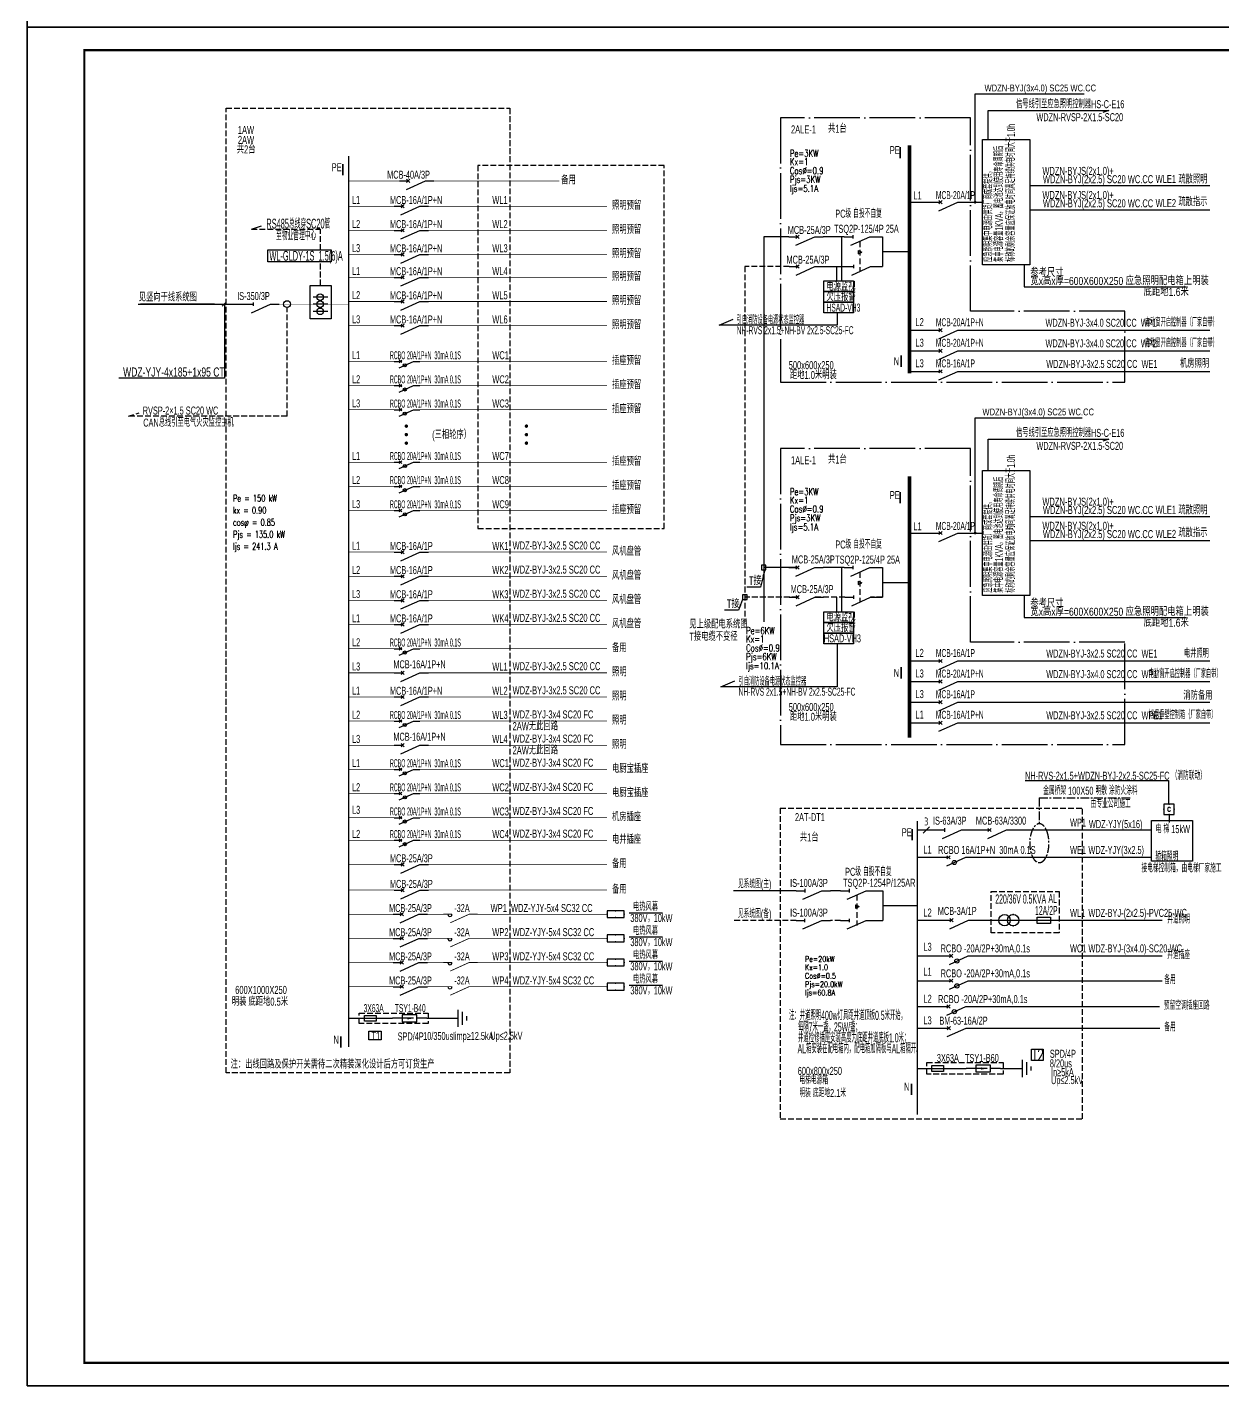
# Model space of a CAD drawing. Extents: x -179932 to 111184, y 127561 to 305761.
# Drawn here: x 27084 to 79373, y 127561 to 186961 of the extents above; entities that cross this region are included whole.
import ezdxf
from ezdxf.enums import TextEntityAlignment as Align

# ---------------------------------------------------------------- set-up
doc = ezdxf.new("R2010")
doc.units = 0
doc.header["$LTSCALE"] = 1000
for name, pattern in [('CENTER', [0.6, 0.375, -0.075, 0.075, -0.075]), ('CONTINOUS', [0]), ('DASH', [0.35, 0.25, -0.1]), ('DOTE', [2.42, 2, -0.2, 0.02, -0.2]), ('HIDDEN', [0.375, 0.25, -0.125])]:
    doc.linetypes.add(name, pattern=pattern)
doc.layers.get('0').update_dxf_attribs({"linetype": 'CONTINUOUS'})
for name, color, linetype in [('ACS_SFG_FM', 3, 'CONTINUOUS'), ('D-TEXT', 7, 'CONTINUOUS'), ('DIM-动力', 3, 'CONTINUOUS'), ('DIM-箱柜', 3, 'CONTINUOUS'), ('DOTLN', 2, 'DASH'), ('DQ', 7, 'CONTINOUS'), ('EL-1', 4, 'DASH'), ('ELEMENT', 3, 'CONTINUOUS'), ('EQUIP', 3, 'CONTINUOUS'), ('EQUIP-动力', 3, 'CONTINUOUS'), ('EQUIP-消防', 3, 'CONTINUOUS'), ('EQUIP-照明', 3, 'CONTINUOUS'), ('EQUIP-箱柜', 3, 'CONTINUOUS'), ('PUB_TEXT', 7, 'CONTINUOUS'), ('SIG_TEXT', 7, 'CONTINUOUS'), ('TEL_LEAD', 3, 'CONTINUOUS'), ('TEL_SYMB', 3, 'CONTINUOUS'), ('TEL_TEXT', 3, 'CONTINUOUS'), ('TEL_TITLE', 7, 'CONTINUOUS'), ('WIRE', 4, 'CONTINUOUS'), ('WIRE-照明', 1, 'CONTINUOUS'), ('XT', 6, 'CONTINUOUS'), ('内审意见修改', 2, 'CONTINUOUS')]:
    doc.layers.add(name, color=color, linetype=linetype)
doc.layers.add('内审要求修改2.10', color=6, linetype='CONTINUOUS', plot=False)
doc.layers.get('内审要求修改2.10').off()
doc.styles.add('_COMPLEX', font='ros.shx', dxfattribs={"width": 0.6, "bigfont": 'jd.shx'})
doc.styles.add('_HZTXT', font='ROS', dxfattribs={"width": 0.8, "bigfont": 'JD'})
doc.styles.add('_JD', font='ros.shx', dxfattribs={"width": 0.65, "bigfont": 'jd.shx'})
doc.styles.add('_TCH_LABEL', font='COMPLEX', dxfattribs={"bigfont": 'GBCBIG'})
doc.styles.add('_TEL_DIM', font='ROMANS2', dxfattribs={"width": 0.8, "height": 3.5, "bigfont": 'HZDF2'})
doc.styles.add('B', font='ros.shx', dxfattribs={"width": 0.8, "bigfont": 'jd.shx'})
doc.styles.add('DIM_FONT', font='ROMANS', dxfattribs={"bigfont": 'HZTXT'})
doc.styles.add('JD', font='ros.shx', dxfattribs={"width": 0.8, "height": 600, "bigfont": 'hztxt.shx'})
doc.styles.get("Standard").update_dxf_attribs({"font": 'GBENOR', "bigfont": 'GBCBIG'})

# ---------------------------------------------------------------- blocks, each defined once
blk = doc.blocks.new('SADF AGF AERG AER GER')
at = {"layer": 'DIM-箱柜'}
blk.add_lwpolyline([(-462150, -1228514), (-378050, -1228514), (-378050, -1287914), (-462150, -1287914)], close=True, dxfattribs=at)
blk = doc.blocks.new('M_M7')
for p, q in [((-0.25, -0.2), (0, -0.75)), ((-0.047, -0.297), (0.047, -0.203)), ((-0.047, -0.203), (0.047, -0.297))]:
    blk.add_line(p, q)
for points in [[(0, 0), (0, -0.25)], [(0, -0.75), (0, -1)]]:
    blk.add_lwpolyline(points)
at = {"width": 0.8, "flags": 9}
blk.add_attdef('S', (0.25, -0.5), '', height=0.2, dxfattribs=at)
blk = doc.blocks.new('M_M8')
for p, q in [((-0.25, -0.2), (0, -0.75)), ((0.05, -0.25), (-0.05, -0.25))]:
    blk.add_line(p, q)
for points in [[(0, 0), (0, -0.25)], [(0, -0.75), (0, -1)]]:
    blk.add_lwpolyline(points)
at = {"style": 'DIM_FONT', "width": 0.8, "flags": 9}
blk.add_attdef('S', (0.25, -0.5), '', height=0.2, dxfattribs=at)
blk = doc.blocks.new('A$C6873132B')
at = {"layer": 'DIM-箱柜'}
blk.add_blockref('SADF AGF AERG AER GER', (378050, 1287914), dxfattribs=at)
blk = doc.blocks.new('M_M19DXM')
for p, q in [((-0.25, -0.2), (0, -0.75)), ((-0.047, -0.203), (0.047, -0.297)), ((-0.047, -0.297), (0.047, -0.203))]:
    blk.add_line(p, q)
for points in [[(0, 0), (0, -0.25)], [(0, -0.75), (0, -1)]]:
    blk.add_lwpolyline(points)
blk.add_circle((-0.151, -0.417), 0.0615)
at = {"style": 'DIM_FONT', "width": 0.8, "flags": 9}
blk.add_attdef('S', (0.25, -0.5), '', height=0.2, dxfattribs=at)
blk = doc.blocks.new('$equip$00001413')
for p, q in [((0.75, 0.6), (-0.75, 0.6)), ((-0.75, 0.6), (-0.75, 0)), ((-0.75, 0), (0.75, 0)), ((0.75, 0), (0.75, 0.6))]:
    blk.add_line(p, q)
for p in [(-0.75, 0.3), (0, 0.6), (0, 0), (0.75, 0.3)]:
    blk.add_point(p)
at = {"style": '_TCH_LABEL', "flags": 9}
blk.add_attdef('A', (0, 0), '', height=0.00002, dxfattribs=at)
blk = doc.blocks.new('$equip$00001781')
blk.add_circle((0, 0), 0.5)
at = {"flags": 9}
blk.add_attdef('A', (0, 0), '', height=0.00002, dxfattribs=at)
blk = doc.blocks.new('$equip$00002046')
for p, q in [((0.5, 0), (-0.5, 0)), ((-0.5, 0), (-0.5, -1)), ((0.5, -1), (0.5, 0)), ((-0.5, -1), (0.5, -1))]:
    blk.add_line(p, q)
for p in [(0, 0), (-0.5, -0.5), (0, -1), (0.5, -0.5)]:
    blk.add_point(p)
at = {"layer": 'TEL_TEXT', "style": '_TEL_DIM', "flags": 1}
blk.add_attdef('A', text='', height=0.00002, dxfattribs=at).set_placement((0, 0), align=Align.MIDDLE_CENTER)
at = {"layer": 'TEL_TEXT', "style": '_TEL_DIM'}
blk.add_attdef('$TEXT$', text='', height=0.4, dxfattribs=at).set_placement((0, -0.5), align=Align.MIDDLE_CENTER)
blk = doc.blocks.new('$TelecSys$00000014')
blk.add_line((0.4, 0.4), (-0.4, -0.4))
at = {"width": 0.8}
blk.add_attdef('N', text='', height=1, dxfattribs=at).set_placement((-0.02, 1.06), align=Align.MIDDLE)
blk = doc.blocks.new('$equip$00001977')
for centre in [(0, -0.5), (0, -1.25)]:
    blk.add_circle(centre, 0.5)
for p in [(0, 0), (-0.5, -1.25), (0, -1.75), (0.5, -1.25)]:
    blk.add_point(p)
at = {"flags": 9}
blk.add_attdef('A', (0, 0), '', height=0.00002, dxfattribs=at)
blk = doc.blocks.new('M_M24')
for p, q in [((-0.25, -0.375), (0.25, -0.375)), ((-0.1875, -0.5), (0.1875, -0.5)), ((-0.0625, -0.625), (0.0625, -0.625))]:
    blk.add_line(p, q)
blk.add_lwpolyline([(0, 0), (0, -0.375)])
at = {"width": 0.8, "flags": 9}
blk.add_attdef('S', (0.25, -0.5), '', height=0.2, dxfattribs=at)
blk = doc.blocks.new('M_M17')
for p, q in [((-0.1, -0.717), (-0.1, -0.283)), ((-0.1, -0.283), (0.1, -0.283)), ((0, -0.383), (0, -0.717)), ((0.1, -0.283), (0.1, -0.717)), ((0.1, -0.717), (-0.1, -0.717))]:
    blk.add_line(p, q)
for points in [[(0, 0), (0, -0.283)], [(0, -0.717), (0, -1)]]:
    blk.add_lwpolyline(points)
for points in [[(-0.033, -0.567), (0.033, -0.567), (0, -0.367), (0.033, -0.567)], [(0.033, -0.567), (0, -0.367), (-0.033, -0.567), (0.033, -0.567)], [(0, -0.367), (-0.033, -0.567), (0.033, -0.567), (0, -0.367)]]:
    blk.add_solid(points)
at = {"width": 0.8, "flags": 9}
blk.add_attdef('S', (0.25, -0.5), '', height=0.2, dxfattribs=at)
blk = doc.blocks.new('T2')
at = {"layer": 'DOTLN', "linetype": 'DASH'}
blk.add_lwpolyline([(90187, 212212), (93515, 212212), (93515, 211702), (90187, 211702)], close=True, dxfattribs=at)
at = {"layer": 'ELEMENT'}
blk.add_lwpolyline([(90398, 211827), (90398, 212087), (90908, 212087), (90908, 211827)], close=True, dxfattribs=at)
at = {"layer": 'TEL_TEXT', "ltscale": 2}
blk.add_lwpolyline([(94753, 212803), (95266, 212803), (95266, 212299), (94753, 212299)], close=True, dxfattribs=at)
at = {"layer": 'WIRE-照明'}
for p, q in [((89771, 211957), (91898, 211957)), ((93398, 211957), (94211, 211957))]:
    blk.add_line(p, q, dxfattribs=at)
at = {"layer": 'ELEMENT', "yscale": 1500, "zscale": 1500}
for name, p, xscale, rotation in [('M_M17', (93398, 211957), -1500, 270), ('M_M24', (93805, 211957), 1500, 90)]:
    blk.add_blockref(name, p, dxfattribs=dict(at, xscale=xscale, rotation=rotation))
at = {"layer": 'TEL_TEXT', "style": '_TEL_DIM', "width": 0.64}
blk.add_text('T2', height=500, dxfattribs=at).set_placement((94798, 212299))
at = {"layer": 'TEL_TEXT', "ltscale": 2, "style": '_COMPLEX', "width": 0.6}
for s, p in [('SPD/4P', (95563, 212426)), ('3X63A   TSY1-B60', (90622, 212242)), ('8/20us', (95563, 212005)), ('Up≤2.5kV', (95615, 211275)), ('In≥5kA', (95615, 211621))]:
    blk.add_text(s, height=350, dxfattribs=at).set_placement(p)
blk = doc.blocks.new('T1')
at = {"layer": 'DOTLN', "linetype": 'DASH', "elevation": -4260}
blk.add_lwpolyline([(42028, 231032), (45043, 231032), (45043, 230576), (42028, 230576)], close=True, dxfattribs=at)
at = {"layer": 'ELEMENT', "elevation": -4260}
blk.add_lwpolyline([(42254, 230674), (42254, 230934), (42764, 230934), (42764, 230674)], close=True, dxfattribs=at)
at = {"layer": 'TEL_TEXT', "ltscale": 2}
blk.add_lwpolyline([(42449, 230241), (42983, 230241), (42983, 229865), (42449, 229865)], close=True, dxfattribs=at)
at = {"layer": 'WIRE-照明'}
for p, q in [((41567, 230804), (42330, 230804)), ((42330, 230804), (43480, 230804)), ((44980, 230804), (45793, 230804))]:
    blk.add_line(p, q, dxfattribs=at)
at = {"layer": 'ELEMENT', "yscale": 1500, "zscale": 1500}
for name, p, xscale, rotation in [('M_M24', (45793, 230804), 1500, 90), ('M_M17', (44980, 230804), -1500, 270)]:
    blk.add_blockref(name, p, dxfattribs=dict(at, xscale=xscale, rotation=rotation))
at = {"layer": 'TEL_TEXT', "ltscale": 2, "style": '_COMPLEX'}
for s, width, p in [('3X63A      TSY1-B40', 0.5, (42222, 231075)), ('T1', 0.6, (42570, 229861)), ('SPD/4P', 0.6, (43710, 229838)), ('10/350us', 0.6, (44826, 229857)), ('Iimp≥12.5kA', 0.6, (46125, 229858)), ('Up≤2.5kV', 0.6, (47764, 229868))]:
    blk.add_text(s, height=350, dxfattribs=dict(at, width=width)).set_placement(p)
blk = doc.blocks.new('$element$00000577')
at = {"const_width": 0.0233}
for points in [[(0, 0), (0, -0.25)], [(-0.25, -0.2), (0, -0.75), (0, -1)]]:
    blk.add_lwpolyline(points, dxfattribs=at)
blk.add_arc((-0.008, -0.192), 0.0589, 81.8699, 278.1301)
at = {"flags": 9}
blk.add_attdef('S', (0, 0), '', height=0.00000667, dxfattribs=at)

msp = doc.modelspace()

# ---------------------------------------------------------------- linework, layer by layer
at = {"color": 0, "linetype": 'DOTE'}
for p, q in [((68342, 183004), (60028, 183004)), ((60028, 183004), (60028, 171444)), ((68342, 174542), (68342, 183004)), ((75092, 174542), (68342, 174542)), ((75092, 171444), (75092, 174542)), ((60028, 171444), (75092, 171444)), ((68342, 168542), (60028, 168542)), ((60028, 168542), (60028, 155601)), ((68342, 160079), (68342, 168542)), ((75092, 160079), (68342, 160079)), ((75092, 155601), (75092, 160079)), ((60028, 155601), (75092, 155601))]:
    msp.add_line(p, q, dxfattribs=at)
at = {"color": 0}
msp.add_line((36895, 178124), (37336, 178275), dxfattribs=at)
at = {"linetype": 'DASH'}
for p, q in [((36896, 178124, 0), (39919, 178124, 0)), ((39919, 177224, 0), (39919, 178124, 0)), ((39919, 175672), (39919, 176705, 0)), ((60011, 152823), (60011, 139234)), ((60011, 152823), (73232, 152823)), ((73232, 139234), (73232, 152823)), ((60011, 139234), (73232, 139234))]:
    msp.add_line(p, q, dxfattribs=at)
msp.add_line((35615, 174758, 0), (35777, 174920, 0))
at = {"color": 3, "linetype": 'DASH'}
for p, q in [((38449, 169947, 0), (38449, 174701)), ((31511, 169947, 0), (31987, 170098, 0)), ((38449, 169947, 0), (31511, 169947, 0))]:
    msp.add_line(p, q, dxfattribs=at)
at = {"linetype": 'DASH'}
msp.add_lwpolyline([(48191, 141239), (35790, 141239), (35790, 183414), (48191, 183414)], close=True, dxfattribs=at)
at = {"color": 1, "linetype": 'Continuous', "const_width": 72.9}
for points in [[(65269, 181724), (65269, 181227)], [(65305, 172612), (65305, 172102)], [(65269, 166644), (65269, 166147)], [(65305, 158984), (65305, 158474)]]:
    msp.add_lwpolyline(points, dxfattribs=at)
at = {"linetype": 'Continuous', "const_width": 72.9}
for points in [[(40885, 180979), (40885, 180482)], [(65790, 151904), (65790, 151407)], [(40805, 142838), (40805, 142341)], [(65765, 140776), (65765, 140279)]]:
    msp.add_lwpolyline(points, dxfattribs=at)
at = {"color": 2, "elevation": 0}
msp.add_lwpolyline([(37615, 177224), (40372, 177224), (40372, 176705), (37615, 176705)], close=True, dxfattribs=at)
at = {"color": 2}
for centre in [(39897, 175159), (39897, 174847), (39897, 174537)]:
    msp.add_circle(centre, 143, dxfattribs=at)
at = {"layer": 'ACS_SFG_FM'}
msp.add_line((71039, 147916), (72053, 147916), dxfattribs=at)
msp.add_lwpolyline([(71254, 148053), (71839, 148053), (71839, 147779), (71254, 147779)], close=True, dxfattribs=at)
at = {"layer": 'DIM-动力', "linetype": 'DASH'}
for p, q in [((69239, 149166, 0), (72218, 149166, 0)), ((69239, 147366, 0), (69239, 149166, 0)), ((72218, 149166, 0), (72218, 147366, 0)), ((72218, 147366, 0), (69239, 147366, 0))]:
    msp.add_line(p, q, dxfattribs=at)
at = {"layer": 'DIM-箱柜', "const_width": 75}
for points in [[(43628, 169518, 1), (43703, 169518, 1)], [(48881, 169518, 1), (48956, 169518, 1)], [(43628, 169146, 1), (43703, 169146, 1)], [(43628, 168774, 1), (43703, 168774, 1)], [(48881, 169146, 1), (48956, 169146, 1)], [(48881, 168774, 1), (48956, 168774, 1)]]:
    msp.add_lwpolyline(points, format="xyb", close=True, dxfattribs=at)
at = {"layer": 'DOTLN', "linetype": 'DASH'}
msp.add_lwpolyline([(46792, 165047), (54943, 165047), (54943, 180919), (46792, 180919)], close=True, dxfattribs=at)
at = {"layer": 'EL-1'}
for p, q in [((60407, 176500), (58474, 176500)), ((58474, 176500), (58474, 160951)), ((60782, 162038), (58474, 162038)), ((62843, 162038), (61532, 162038)), ((64484, 162038), (63968, 162038))]:
    msp.add_line(p, q, dxfattribs=at)
at = {"layer": 'ELEMENT'}
msp.add_lwpolyline([(39466, 175672), (40372, 175672), (40372, 174213), (39466, 174213)], close=True, dxfattribs=at)
at = {"layer": 'EQUIP'}
for points in [[(59193, 163237), (59393, 163237), (59393, 163437), (59193, 163437)], [(58374, 161938), (58574, 161938), (58574, 162138), (58374, 162138)]]:
    msp.add_lwpolyline(points, close=True, dxfattribs=at)
at = {"layer": 'PUB_TEXT'}
for p, q in [((70683, 176569), (70683, 175615)), ((70683, 175615), (77786, 175615)), ((70683, 162107), (70683, 161152)), ((70683, 161152), (77786, 161152))]:
    msp.add_line(p, q, dxfattribs=at)
for points in [[(70683, 176569), (70683, 175615)], [(70683, 162107), (70683, 161152)]]:
    msp.add_lwpolyline(points, dxfattribs=at)
at = {"layer": 'SIG_TEXT'}
for p, q in [((53418, 148243, 0), (54864, 148243, 0)), ((53418, 147187, 0), (54864, 147187, 0)), ((53418, 146132, 0), (54864, 146132, 0)), ((53418, 145076, 0), (54864, 145076, 0))]:
    msp.add_line(p, q, dxfattribs=at)
at = {"layer": 'TEL_LEAD'}
for p, q in [((68541, 179307), (68541, 184049)), ((68541, 184049), (73310, 184049)), ((68541, 164845), (68541, 169886)), ((68541, 169886), (73218, 169886)), ((59339, 163237), (59159, 162483)), ((59339, 163237), (59159, 162483)), ((59339, 163237), (59159, 162483)), ((59159, 162483), (58551, 162483)), ((58374, 161938), (58194, 161470)), ((58374, 161938), (58194, 161470)), ((58374, 161938), (58194, 161470)), ((58194, 161470), (57586, 161470))]:
    msp.add_line(p, q, dxfattribs=at)
at = {"layer": 'TEL_LEAD', "const_width": 60}
for points in [[(68541, 179277, 1), (68541, 179337, 1)], [(68541, 164815, 1), (68541, 164875, 1)]]:
    msp.add_lwpolyline(points, format="xyb", close=True, dxfattribs=at)
at = {"layer": 'TEL_LEAD'}
for points in [[(59339, 163237, 0, 80, 0), (59269, 162945, 0, 0, 0)], [(59339, 163237, 0, 80, 0), (59269, 162945, 0, 0, 0)], [(59339, 163237, 0, 80, 0), (59269, 162945, 0, 0, 0)], [(58374, 161938, 0, 80, 0), (58266, 161658, 0, 0, 0)], [(58374, 161938, 0, 80, 0), (58266, 161658, 0, 0, 0)], [(58374, 161938, 0, 80, 0), (58266, 161658, 0, 0, 0)]]:
    msp.add_lwpolyline(points, format="xyseb", dxfattribs=at)
at = {"layer": 'TEL_SYMB'}
for points in [[(70932, 182045), (70932, 176569), (68866, 176569), (68866, 182045)], [(70932, 167583), (70932, 162107), (68866, 162107), (68866, 167583)]]:
    msp.add_lwpolyline(points, close=True, dxfattribs=at)
at = {"layer": 'TEL_TEXT', "color": 0, "ltscale": 2}
for p, q in [((35707, 174851), (35707, 171616)), ((35707, 171616), (31090, 171616))]:
    msp.add_line(p, q, dxfattribs=at)
at = {"layer": 'TEL_TEXT', "color": 3, "linetype": 'CENTER'}
for q in [(75326, 153263), (71347, 152132)]:
    msp.add_line((71347, 153263), q, dxfattribs=at)
at = {"layer": 'TEL_TEXT', "color": 3, "linetype": 'CENTER', "extrusion": (0, 0, -1)}
msp.add_ellipse((71349, 151284), major_axis=(0, -848), ratio=0.497812, dxfattribs=at)
at = {"layer": 'TEL_TITLE'}
for points in [[(27084, 186961), (111184, 186961), (111184, 246361), (27084, 246361)], [(27084, 127561), (111184, 127561), (111184, 186961), (27084, 186961)]]:
    msp.add_lwpolyline(points, close=True, dxfattribs=at)
at = {"layer": 'TEL_TITLE', "const_width": 100}
msp.add_lwpolyline([(29584, 128561), (110184, 128561), (110184, 185961), (29584, 185961)], close=True, dxfattribs=at)
at = {"layer": 'WIRE', "color": 4}
for p, q in [((40232, 175159), (39589, 175159)), ((40232, 174847), (39589, 174847)), ((40232, 174537), (39589, 174537))]:
    msp.add_line(p, q, dxfattribs=at)
at = {"layer": 'WIRE', "color": 6}
for p, q in [((57340, 173929), (57955, 174196)), ((62512, 173929), (57340, 173929)), ((57421, 158123), (58036, 158390)), ((62512, 158123), (57421, 158123))]:
    msp.add_line(p, q, dxfattribs=at)
at = {"layer": 'WIRE-照明'}
for p, q in [((74382, 183314), (74127, 183228)), ((70932, 180034), (78802, 180034)), ((65671, 179307), (66653, 179307)), ((67828, 179307), (68866, 179307)), ((70932, 178980), (78802, 178980)), ((64123, 177799), (64484, 177799)), ((64484, 177799), (64484, 176500)), ((63431, 177203), (63431, 177056)), ((63431, 177203), (63591, 177129)), ((63431, 177056), (63591, 177129)), ((64484, 177150), (65671, 177150)), ((64120, 176500), (64484, 176500)), ((31932, 174851), (35707, 174851)), ((65671, 173713), (66653, 173713)), ((67828, 173713), (78802, 173713)), ((65671, 172813), (66653, 172813)), ((67828, 172813), (78802, 172813)), ((65671, 171913), (66653, 171913)), ((67828, 171913), (78802, 171913)), ((74382, 168944), (74127, 168858)), ((70932, 165572), (78802, 165572)), ((65671, 164845), (66653, 164845)), ((67828, 164845), (68866, 164845)), ((70932, 164518), (78802, 164518)), ((64123, 163337), (64484, 163337)), ((64484, 163337), (64484, 162038)), ((63431, 162741), (63431, 162593)), ((63431, 162741), (63591, 162667)), ((63431, 162593), (63591, 162667)), ((64484, 162687), (65671, 162687)), ((64120, 162038), (64484, 162038)), ((65671, 159251), (66653, 159251)), ((67828, 159251), (78802, 159251)), ((65671, 158351), (66653, 158351)), ((67828, 158351), (77035, 158351)), ((67828, 158351), (78802, 158351)), ((65671, 157451), (66653, 157451)), ((67828, 157451), (78802, 157451)), ((65671, 156551), (66653, 156551)), ((67828, 156551), (78802, 156551)), ((70724, 154019), (76993, 154019)), ((76993, 154019), (76993, 152991)), ((77020, 152541), (77020, 152183)), ((66017, 151863), (66821, 151863)), ((68321, 151863), (68791, 151863)), ((70291, 151863), (76208, 151863)), ((66017, 150667), (67004, 150667)), ((68504, 150667), (76208, 150667)), ((60710, 149208), (57976, 149208)), ((62651, 149208), (62210, 149208)), ((64151, 149208), (64511, 149208)), ((64511, 149208), (64511, 147909)), ((63312, 148594), (63312, 148446)), ((63312, 148594), (63472, 148520)), ((63312, 148446), (63472, 148520)), ((64511, 148558), (66017, 148558)), ((64147, 147909), (64511, 147909)), ((66017, 147916), (67128, 147916)), ((68628, 147916), (71666, 147916)), ((70926, 147916), (76722, 147916)), ((66017, 146362, 0), (67128, 146362, 0)), ((66129, 146362, 0), (67128, 146362, 0)), ((68616, 146362, 0), (72567, 146362, 0)), ((70926, 146362), (76722, 146362)), ((66017, 145272, 0), (67116, 145272, 0)), ((68616, 145272, 0), (72567, 145272, 0)), ((70926, 145272), (76722, 145272)), ((66017, 144147, 0), (67004, 144147, 0)), ((66017, 144147, 0), (67004, 144147, 0)), ((68504, 144147, 0), (76604, 144147, 0)), ((66017, 143202, 0), (67004, 143202, 0)), ((68504, 143202, 0), (76621, 143202, 0))]:
    msp.add_line(p, q, dxfattribs=at)
at = {"layer": 'WIRE-照明', "linetype": 'Continuous'}
for p, q in [((60400, 177799), (59293, 177799)), ((59293, 177799), (59293, 160957)), ((62811, 177799), (61900, 177799)), ((61907, 176500), (62843, 176500)), ((35279, 174851), (32046, 174851)), ((34945, 174851), (36599, 174851)), ((60775, 163337), (59293, 163337)), ((62811, 163337), (61900, 163337))]:
    msp.add_line(p, q, dxfattribs=at)
at = {"layer": 'WIRE-照明', "linetype": 'HIDDEN'}
for p, q in [((63493, 177598), (63493, 176284)), ((63493, 163136), (63493, 161822)), ((63374, 149025), (63374, 147689))]:
    msp.add_line(p, q, dxfattribs=at)
at = {"layer": 'WIRE-照明', "linetype": 'DASH'}
for p, q in [((60710, 147909), (57976, 147909)), ((62651, 147909), (62210, 147909))]:
    msp.add_line(p, q, dxfattribs=at)
at = {"layer": 'WIRE-照明'}
for points in [[(69116, 182045), (69116, 183314), (74382, 183314)], [(69116, 167583), (69116, 168944), (74382, 168944)]]:
    msp.add_lwpolyline(points, dxfattribs=at)
for points, const_width in [([(65671, 181790), (65671, 171829)], 160), ([(41142, 181335), (41142, 142369)], 60), ([(65671, 167328), (65671, 155905)], 160), ([(66017, 139413), (66017, 152260)], 60)]:
    msp.add_lwpolyline(points, dxfattribs=dict(at, const_width=const_width))
at = {"layer": 'WIRE-照明', "linetype": 'Continuous'}
for points, const_width in [([(41157, 180241), (43372, 180241)], 30), ([(44872, 180241), (50360, 180241)], 30), ([(41142, 179134), (43130, 179134)], 30), ([(44630, 179134), (52444, 179134)], 30), ([(41142, 178078), (43130, 178078)], 30), ([(44630, 178078), (52444, 178078)], 30), ([(41142, 177023), (43130, 177023)], 30), ([(44630, 177023), (52444, 177023)], 30), ([(41142, 176022), (43130, 176022)], 30), ([(44630, 176022), (52444, 176022)], 30), ([(37877, 174851), (38449, 174851)], 25), ([(38449, 174851), (41145, 174851)], 25), ([(41142, 174967), (43130, 174967)], 30), ([(44630, 174967), (52444, 174967)], 30), ([(41142, 173912), (43130, 173912)], 30), ([(44630, 173912), (52444, 173912)], 30), ([(41142, 172347), (43130, 172347)], 30), ([(44255, 172347), (52444, 172347)], 30), ([(41142, 171291), (43130, 171291)], 30), ([(44255, 171291), (52444, 171291)], 30), ([(41142, 170236), (43130, 170236)], 30), ([(44255, 170236), (52444, 170236)], 30), ([(41142, 167942), (43130, 167942)], 30), ([(44255, 167942), (52444, 167942)], 30), ([(41142, 166886), (43130, 166886)], 30), ([(44255, 166886), (52444, 166886)], 30), ([(41142, 165831), (43130, 165831)], 30), ([(44255, 165831), (52444, 165831)], 30), ([(41142, 164010), (43130, 164010)], 30), ([(44630, 164010), (52444, 164010)], 30), ([(41142, 162954), (43130, 162954)], 30), ([(44630, 162954), (52444, 162954)], 30), ([(41142, 161899), (43130, 161899)], 30), ([(44630, 161899), (52444, 161899)], 30), ([(41142, 160844), (43130, 160844)], 30), ([(44255, 160844), (52444, 160844)], 30), ([(41142, 159788), (43130, 159788)], 30), ([(44255, 159788), (52444, 159788)], 30), ([(41142, 158733), (43130, 158733)], 30), ([(44255, 158733), (52444, 158733)], 30), ([(41142, 157677), (43130, 157677)], 30), ([(44255, 157677), (52444, 157677)], 30), ([(41142, 156622), (43130, 156622)], 30), ([(44255, 156622), (52444, 156622)], 30), ([(41142, 155566), (43130, 155566)], 30), ([(44255, 155566), (52444, 155566)], 30), ([(41142, 154511), (43130, 154511)], 30), ([(44255, 154511), (52444, 154511)], 30), ([(41142, 153456), (43130, 153456)], 30), ([(44255, 153456), (52444, 153456)], 30), ([(41142, 152400), (43130, 152400)], 30), ([(44255, 152400), (52444, 152400)], 30), ([(41142, 151411), (43130, 151411)], 30), ([(44255, 151411), (52444, 151411)], 30), ([(41142, 150355), (43130, 150355)], 30), ([(44255, 150355), (52444, 150355)], 30), ([(41142, 149234), (43130, 149234)], 30), ([(44255, 149234), (52444, 149234)], 30), ([(41142, 148179), (43092, 148179)], 30), ([(44217, 148179), (45660, 148179)], 30), ([(46410, 148179), (52444, 148179)], 30), ([(41142, 147123), (43092, 147123)], 30), ([(44217, 147123), (45660, 147123)], 30), ([(46410, 147123), (52444, 147123)], 30), ([(41142, 146068), (43092, 146068)], 30), ([(44217, 146068), (45660, 146068)], 30), ([(46410, 146068), (52444, 146068)], 30), ([(41142, 145012), (43092, 145012)], 30), ([(44217, 145012), (45660, 145012)], 30), ([(46410, 145012), (52444, 145012)], 30)]:
    msp.add_lwpolyline(points, dxfattribs=dict(at, const_width=const_width))
at = {"layer": 'WIRE-照明'}
msp.add_lwpolyline([(76250, 152282), (78049, 152282), (78049, 150496), (76250, 150496)], close=True, dxfattribs=at)
at = {"layer": 'XT'}
for p, q in [((62693, 177799), (62693, 175868)), ((62490, 175868), (62490, 176500)), ((62512, 174465), (62512, 173929)), ((62693, 163337), (62693, 161406)), ((62490, 161406), (62490, 162038)), ((62512, 160003), (62512, 158123))]:
    msp.add_line(p, q, dxfattribs=at)
for points in [[(61917, 175868), (63217, 175868), (63217, 175400), (61917, 175400)], [(61917, 175400), (63217, 175400), (63217, 174933), (61917, 174933)], [(61917, 174933), (63217, 174933), (63217, 174465), (61917, 174465)], [(61917, 161406), (63217, 161406), (63217, 160938), (61917, 160938)], [(61917, 160938), (63217, 160938), (63217, 160470), (61917, 160470)], [(61917, 160470), (63217, 160470), (63217, 160003), (61917, 160003)]]:
    msp.add_lwpolyline(points, close=True, dxfattribs=at)

# ---------------------------------------------------------------- block references
at = {"layer": 'DIM-箱柜'}
for p in [(489234, 1474875), (489234, 1415475)]:
    msp.add_blockref('SADF AGF AERG AER GER', p, dxfattribs=at)
at = {"layer": 'DQ', "xscale": 1500, "yscale": 1500, "zscale": 1500, "rotation": 90}
for name, p in [('M_M7', (66653, 179307)), ('M_M7', (60400, 177799)), ('M_M8', (62811, 177799)), ('M_M7', (60407, 176500)), ('M_M8', (62843, 176500)), ('M_M8', (36599, 174851)), ('M_M7', (66653, 173713)), ('M_M7', (66653, 172813)), ('M_M7', (66653, 171913)), ('M_M7', (66653, 164845)), ('M_M7', (60400, 163337)), ('M_M8', (62811, 163337)), ('M_M7', (60407, 162038)), ('M_M8', (62843, 162038)), ('M_M7', (66653, 159251)), ('M_M7', (66653, 158351)), ('M_M7', (66653, 157451)), ('M_M7', (66653, 156551)), ('M_M8', (66821, 151863)), ('M_M8', (60713, 149208)), ('M_M8', (62651, 149208)), ('M_M8', (60710, 147909)), ('M_M8', (62651, 147909))]:
    msp.add_blockref(name, p, dxfattribs=at)
at = {"layer": 'EL-1'}
for name, p in [('T1', (-424, -87176)), ('T2', (-23754, -70522))]:
    msp.add_blockref(name, p, dxfattribs=at)
at = {"layer": 'ELEMENT'}
for name, p, xscale, yscale, zscale, rotation in [('M_M7', (43372, 180241), 1500, 1500, 1500, 90), ('M_M7', (43130, 179134), 1500, 1500, 1500, 90), ('M_M7', (43130, 178078), 1500, 1500, 1500, 90), ('M_M7', (43130, 177023), 1500, 1500, 1500, 90), ('M_M7', (43130, 176022), 1500, 1500, 1500, 90), ('M_M7', (43130, 174967), 1500, 1500, 1500, 90), ('M_M7', (43130, 173912), 1500, 1500, 1500, 90), ('M_M19DXM', (43130, 172347), 1125, 1125, 1125, 90), ('M_M19DXM', (43130, 171291), 1125, 1125, 1125, 90), ('M_M19DXM', (43130, 170236), 1125, 1125, 1125, 90), ('M_M19DXM', (43130, 167942), 1125, 1125, 1125, 90), ('M_M19DXM', (43130, 166886), 1125, 1125, 1125, 90), ('M_M19DXM', (43130, 165831), 1125, 1125, 1125, 90), ('M_M7', (43130, 164010), 1500, 1500, 1500, 90), ('M_M7', (43130, 162954), 1500, 1500, 1500, 90), ('M_M7', (43130, 161899), 1500, 1500, 1500, 90), ('M_M7', (43130, 160844), 1500, 1500, 1500, 90), ('M_M19DXM', (43130, 159788), 1125, 1125, 1125, 90), ('M_M7', (43130, 158733), 1500, 1500, 1500, 90), ('M_M7', (43130, 157677), 1500, 1500, 1500, 90), ('M_M19DXM', (43130, 156622), 1125, 1125, 1125, 90), ('M_M7', (43130, 155566), 1500, 1500, 1500, 90), ('M_M19DXM', (43130, 154511), 1125, 1125, 1125, 90), ('M_M19DXM', (43130, 153456), 1125, 1125, 1125, 90), ('M_M19DXM', (43130, 152400), 1125, 1125, 1125, 90), ('M_M7', (68791, 151863), 1500, 1500, 1500, 90), ('M_M19DXM', (43130, 151411), 1125, 1125, 1125, 90), ('M_M7', (43130, 150355), 1500, 1500, 1500, 90), ('M_M19DXM', (67004, 150667), 1500, 1500, 1500, 90), ('M_M7', (43130, 149234), 1500, 1500, 1500, 90), ('M_M7', (43092, 148179), 1500, 1500, 1500, 90), ('$element$00000577', (45285, 148179), 1500, 1500, 1500, 90), ('M_M7', (67128, 147916), 1500, 1500, 1500, 90), ('M_M7', (43092, 147123), 1500, 1500, 1500, 90), ('$element$00000577', (45285, 147123), 1500, 1500, 1500, 90), ('M_M7', (43092, 146068), 1500, 1500, 1500, 90), ('M_M19DXM', (67116, 146362, 0), 1500, 1500, 1500, 90), ('$element$00000577', (45285, 146068), 1500, 1500, 1500, 90), ('M_M7', (43092, 145012), 1500, 1500, 1500, 90), ('$element$00000577', (45285, 145012), 1500, 1500, 1500, 90), ('M_M19DXM', (67116, 145272, 0), 1500, 1500, 1500, 89.99999999999999), ('M_M19DXM', (67004, 144147, 0), 1500, 1500, 1500, 90), ('M_M7', (67017, 143202, 0), 1500, 1500, 1500, 90)]:
    msp.add_blockref(name, p, dxfattribs=dict(at, xscale=xscale, yscale=yscale, zscale=zscale, rotation=rotation))
at = {"layer": 'EQUIP-动力', "xscale": 500, "yscale": 500, "zscale": 500, "rotation": 90}
msp.add_blockref('$equip$00001977', (69579, 147916), dxfattribs=at)
at = {"layer": 'EQUIP-消防', "linetype": 'ByBlock', "xscale": 450, "yscale": 450, "zscale": 450}
msp.add_blockref('$equip$00002046', (77020, 152991), dxfattribs=at).add_auto_attribs({'$TEXT$': 'C'})
at = {"layer": 'EQUIP-照明', "linetype": 'ByBlock', "xscale": 300, "yscale": 300, "zscale": 300}
msp.add_blockref('$equip$00001781', (38449, 174851), dxfattribs=at)
at = {"layer": 'EQUIP-箱柜', "xscale": 500, "yscale": 500, "zscale": 500}
for p in [(52819, 148029), (52819, 146973), (52819, 145918), (52819, 144862)]:
    msp.add_blockref('$equip$00001413', p, dxfattribs=at)
at = {"layer": 'SIG_TEXT', "linetype": 'Continuous', "xscale": 350, "yscale": 350, "zscale": 350}
msp.add_blockref('$TelecSys$00000014', (66408, 151863), dxfattribs=at).add_auto_attribs({'N': '3'})
at = {"layer": '内审要求修改2.10'}
msp.add_blockref('A$C6873132B', (111184, 127561), dxfattribs=at)

# ---------------------------------------------------------------- texts
at = {"layer": 'D-TEXT', "color": 0, "style": '_HZTXT', "width": 0.45}
for s, height, p in [('RS485总线穿SC20管', 428.57, (37546, 178158, 0)), ('至物业管理中心', 428.6, (37968, 177645, 0)), ('WL-GLDY-1S  1.5(6)A', 428.57, (37678, 176751, 0))]:
    msp.add_text(s, height=height, dxfattribs=at).set_placement(p)
at = {"layer": 'D-TEXT', "style": '_HZTXT', "width": 0.45}
for s, p in [('220/36V 0.5KVA', (69423, 148646)), ('12A/2P', (71159, 148142)), ('AL', (71746, 148670)), ('注：井道照明400w灯具距井道顶板0.5米开始，', (60403, 143556)), ('每隔7米一盏，25W/盏；', (60796, 143053)), ('井道检修插座安装高度为底距井道底板1.0米；', (60797, 142578)), ('AL箱安装在配电箱内，配电箱加隔板与AL箱隔开。', (60779, 142104))]:
    msp.add_text(s, height=400, dxfattribs=at).set_placement(p)
at = {"layer": 'PUB_TEXT', "style": '_HZTXT', "width": 0.6}
for s, p in [('信号线引至应急照明控制器HS-C-E16 ', (70332, 183419)), ('WDZN-RVSP-2X1.5-SC20', (71219, 182851)), ('信号线引至应急照明控制器HS-C-E16 ', (70332, 169049)), ('WDZN-RVSP-2X1.5-SC20', (71219, 168481))]:
    msp.add_text(s, height=350, dxfattribs=at).set_placement(p)
at = {"layer": 'PUB_TEXT', "style": '_HZTXT', "width": 0.5}
for s, p in [('标称的剩余容量应保证放电时间满足持续供电时间大于1.0h', (70283, 176702)), ('集中电源容量1KVA，蓄电池达到使用寿命周期后', (69762, 176702)), ('应急照明集中电源由供货厂商成套提供，', (69292, 176702)), ('标称的剩余容量应保证放电时间满足持续供电时间大于1.0h', (70283, 162239)), ('集中电源容量1KVA，蓄电池达到使用寿命周期后', (69762, 162239)), ('应急照明集中电源由供货厂商成套提供，', (69292, 162239))]:
    msp.add_text(s, height=350, rotation=90, dxfattribs=at).set_placement(p)
at = {"layer": 'SIG_TEXT'}
for s, height, style, width, p in [('Pe=3KW', 300, '_TEL_DIM', 0.75, (60436, 181298)), ('Kx=1', 300, '_TEL_DIM', 0.75, (60436, 180929)), ('Cos%%C=0.9', 300, '_TEL_DIM', 0.75, (60436, 180539)), ('Pjs=3KW', 300, '_TEL_DIM', 0.75, (60436, 180155)), ('Ijs=5.1A', 300, '_TEL_DIM', 0.75, (60436, 179757)), ('参考尺寸', 350, '_HZTXT', 0.8, (70953, 176048, 0)), ('宽x高x厚=600X600X250 应急照明配电箱上明装 ', 350, '_HZTXT', 0.8, (70959, 175690, 0)), ('底距地1.6米', 350, '_HZTXT', 0.8, (75908, 175212, 0)), ('Pe = 150 kW', 300, '_TEL_DIM', 0.7, (36086, 166217)), ('Pe=3KW', 300, '_TEL_DIM', 0.75, (60436, 166500)), ('Kx=1', 300, '_TEL_DIM', 0.75, (60436, 166132)), ('kx = 0.90', 300, '_TEL_DIM', 0.7, (36086, 165692)), ('Cos%%C=0.9', 300, '_TEL_DIM', 0.75, (60436, 165741)), ('cosφ = 0.85', 300, '_TEL_DIM', 0.7, (36086, 165167)), ('Pjs=3KW', 300, '_TEL_DIM', 0.75, (60436, 165358)), ('Ijs=5.1A', 300, '_TEL_DIM', 0.75, (60436, 164960)), ('Pjs = 135.0 kW', 300, '_TEL_DIM', 0.7, (36086, 164642)), ('Ijs = 241.3 A', 300, '_TEL_DIM', 0.7, (36086, 164117)), ('参考尺寸', 350, '_HZTXT', 0.8, (70953, 161586, 0)), ('宽x高x厚=600X600X250 应急照明配电箱上明装 ', 350, '_HZTXT', 0.8, (70959, 161228, 0)), ('底距地1.6米', 350, '_HZTXT', 0.8, (75908, 160749, 0)), ('Pe=6KW', 300, '_TEL_DIM', 0.75, (58522, 160428)), ('Cos%%C=0.9', 300, '_TEL_DIM', 0.75, (58522, 159669)), ('Kx=1', 300, '_TEL_DIM', 0.75, (58522, 160060)), ('Pjs=6KW', 300, '_TEL_DIM', 0.75, (58522, 159286)), ('Ijs=10.1A', 300, '_TEL_DIM', 0.75, (58522, 158888)), ('Pe=20kW', 245, '_TEL_DIM', 0.8, (61099, 146099)), ('Cos%%C=0.5', 245, '_TEL_DIM', 0.8, (61099, 145364)), ('Kx=1.0', 245, '_TEL_DIM', 0.8, (61099, 145732)), ('Pjs=20.0kW', 245, '_TEL_DIM', 0.8, (61099, 144997)), ('Ijs=60.8A', 245, '_TEL_DIM', 0.8, (61099, 144629))]:
    msp.add_text(s, height=height, dxfattribs=dict(at, style=style, width=width)).set_placement(p)
at = {"layer": 'TEL_LEAD', "color": 7, "width": 0.8}
for s, height, style, p in [('WDZN-BYJ(3x4.0) SC25 WC.CC', 300, 'JD', (68952, 184152)), ('WDZN-BYJ(3x4.0) SC25 WC.CC', 300, 'JD', (68860, 169989)), ('T接', 347.2, '_TEL_DIM', (58656, 162583)), ('T接', 347.2, '_TEL_DIM', (57691, 161570))]:
    msp.add_text(s, height=height, dxfattribs=dict(at, style=style)).set_placement(p)
at = {"layer": 'TEL_TEXT', "ltscale": 2, "style": '_COMPLEX'}
for s, width, p in [('1AW', 0.7, (36299, 182291)), ('2AW', 0.7, (36299, 181858)), ('MCB-40A/3P', 0.6, (42828, 180336)), ('WDZN-BYJS(2x1.0)+', 0.7, (71482, 180503)), ('备用', 0.7, (50440, 180095)), ('WDZN-BYJ(2x2.5) SC20 WC.CC', 0.7, (71504, 180139)), ('WLE1', 0.7, (76435, 180150)), ('疏散照明', 0.7, (77427, 180130)), ('L1', 0.6, (41291, 179236)), ('MCB-16A/1P+N', 0.6, (42950, 179229)), ('WL1', 0.7, (47424, 179231)), ('L1', 0.7, (65842, 179428)), ('MCB-20A/1P', 0.5, (66825, 179443)), ('WDZN-BYJS(2x1.0)+', 0.7, (71482, 179449)), ('WDZN-BYJ(2x2.5) SC20 WC.CC', 0.7, (71504, 179085)), ('WLE2', 0.7, (76435, 179096)), ('疏散指示', 0.7, (77427, 179144)), ('照明预留', 0.7, (52661, 178988)), ('L2', 0.6, (41291, 178181)), ('MCB-16A/1P+N', 0.6, (42950, 178174)), ('WL2', 0.7, (47424, 178176)), ('照明预留', 0.7, (52661, 177932)), ('L3', 0.6, (41291, 177126)), ('MCB-16A/1P+N', 0.6, (42950, 177118)), ('WL3', 0.7, (47424, 177120)), ('照明预留', 0.7, (52661, 176877)), ('L1', 0.6, (41291, 176125)), ('MCB-16A/1P+N', 0.6, (42950, 176118)), ('WL4', 0.7, (47424, 176120)), ('照明预留', 0.7, (52661, 175876)), ('电源监视', 0.7, (62036, 175443, 37)), ('IS-350/3P', 0.6, (36269, 175031)), ('L2', 0.6, (41291, 175070)), ('MCB-16A/1P+N', 0.6, (42950, 175062)), ('WL5', 0.7, (47424, 175064)), ('欠压报警', 0.7, (62040, 174989, 37)), ('照明预留', 0.7, (52661, 174821)), ('HSAD-VH3', 0.5, (62041, 174526)), ('L3', 0.6, (41291, 174014)), ('MCB-16A/1P+N', 0.6, (42950, 174007)), ('WL6', 0.7, (47424, 174009)), ('照明预留', 0.7, (52661, 173765)), ('引自消防设备电源状态监控器 ', 0.5, (58112, 173979)), ('L2', 0.7, (65931, 173891)), ('MCB-20A/1P+N', 0.5, (66825, 173886)), ('WDZN-BYJ-3x4.0 SC20 CC  WP1', 0.6, (71618, 173863)), ('电动窗开启控制器（厂家自带）', 0.5, (75968, 173877)), ('NH-RVS 2x1.5+NH-BV 2x2.5-SC25-FC ', 0.5, (58112, 173537)), ('L3', 0.7, (65931, 172991)), ('MCB-20A/1P+N', 0.5, (66825, 172986)), ('WDZN-BYJ-3x4.0 SC20 CC  WP2', 0.6, (71618, 172963)), ('电动窗开启控制器（厂家自带）', 0.5, (75968, 172977)), ('L1', 0.6, (41291, 172450)), ('RCBO 20A/1P+N  30mA 0.1S', 0.4, (42950, 172442)), ('WC1', 0.7, (47424, 172444)), ('插座预留', 0.7, (52661, 172201)), ('L3', 0.7, (65931, 172091)), ('MCB-16A/1P', 0.5, (66825, 172086)), ('WDZN-BYJ-3x2.5 SC20 CC  WE1', 0.6, (71652, 172063)), ('机房照明', 0.7, (77504, 172077)), ('L2', 0.6, (41291, 171394)), ('RCBO 20A/1P+N  30mA 0.1S', 0.4, (42950, 171387)), ('WC2', 0.7, (47424, 171389)), ('插座预留', 0.7, (52661, 171145)), ('L3', 0.6, (41291, 170339)), ('RCBO 20A/1P+N  30mA 0.1S', 0.4, (42950, 170332)), ('WC3', 0.7, (47424, 170333)), ('插座预留', 0.7, (52661, 170090)), (' RVSP-2×1.5 SC20 WC', 0.6, (32051, 170025, 0)), ('CAN总线引至电气火灾监控主机', 0.6, (32162, 169497, 0)), ('(三相轮序）', 0.7, (44795, 168964)), ('L1', 0.6, (41291, 168044)), ('RCBO 20A/1P+N  30mA 0.1S', 0.4, (42950, 168037)), ('WC7', 0.7, (47424, 168039)), ('插座预留', 0.7, (52661, 167796)), ('L2', 0.6, (41291, 166989)), ('RCBO 20A/1P+N  30mA 0.1S', 0.4, (42950, 166982)), ('WC8', 0.7, (47424, 166984)), ('插座预留', 0.7, (52661, 166740)), ('WDZN-BYJS(2x1.0)+', 0.7, (71482, 166041)), ('L3', 0.6, (41291, 165934)), ('RCBO 20A/1P+N  30mA 0.1S', 0.4, (42950, 165926)), ('WC9', 0.7, (47424, 165928)), ('插座预留', 0.7, (52661, 165685)), ('WDZN-BYJ(2x2.5) SC20 WC.CC', 0.7, (71504, 165677)), ('WLE1', 0.7, (76435, 165687)), ('疏散照明', 0.7, (77427, 165668)), ('L1', 0.7, (65842, 164966)), ('MCB-20A/1P', 0.5, (66825, 164981)), ('WDZN-BYJS(2x1.0)+', 0.7, (71482, 164987)), ('WDZN-BYJ(2x2.5) SC20 WC.CC', 0.7, (71504, 164623)), ('WLE2', 0.7, (76435, 164633)), ('疏散指示', 0.7, (77427, 164682)), ('L1', 0.6, (41291, 164112)), ('MCB-16A/1P', 0.6, (42950, 164105)), ('WK1', 0.7, (47424, 164107)), ('WDZ-BYJ-3x2.5 SC20 CC', 0.7, (48313, 164126)), ('风机盘管', 0.7, (52661, 163864)), ('L2', 0.6, (41291, 163057)), ('MCB-16A/1P', 0.6, (42950, 163050)), ('WK2', 0.7, (47424, 163052)), ('WDZ-BYJ-3x2.5 SC20 CC', 0.7, (48313, 163071)), ('风机盘管', 0.7, (52661, 162808)), ('L3', 0.6, (41291, 162002)), ('MCB-16A/1P', 0.6, (42950, 161994)), ('WK3', 0.7, (47424, 161996)), ('WDZ-BYJ-3x2.5 SC20 CC', 0.7, (48313, 162016)), ('风机盘管', 0.7, (52661, 161753)), ('L1', 0.6, (41291, 160946)), ('MCB-16A/1P', 0.6, (42950, 160939)), ('WK4', 0.7, (47424, 160941)), ('WDZ-BYJ-3x2.5 SC20 CC', 0.7, (48313, 160960)), ('风机盘管', 0.7, (52661, 160697)), ('电源监视', 0.7, (62036, 160981, 37)), ('HSAD-VH3', 0.6, (61926, 160064)), ('欠压报警', 0.7, (62040, 160526, 37)), ('L2', 0.6, (41291, 159891)), ('RCBO 20A/1P+N  30mA 0.1S', 0.4, (42950, 159884)), ('备用', 0.7, (52661, 159642)), ('MCB-16A/1P', 0.5, (66825, 159424)), ('WDZN-BYJ-3x2.5 SC20 CC  WE1             电井照明', 0.6, (71652, 159401)), ('MCB-16A/1P+N', 0.6, (43099, 158931)), ('WDZ-BYJ-3x2.5 SC20 CC', 0.7, (48313, 158849)), ('L2', 0.7, (65931, 159429)), ('L3', 0.6, (41291, 158835)), ('WL1', 0.7, (47424, 158830)), ('照明', 0.7, (52661, 158587)), ('L3', 0.7, (65931, 158529)), ('MCB-20A/1P+N', 0.5, (66825, 158524)), ('WDZN-BYJ-3x4.0 SC20 CC  WP1', 0.6, (71652, 158501)), ('电动窗开启控制器（厂家自带）', 0.5, (76134, 158515)), ('L1', 0.6, (41291, 157780)), ('MCB-16A/1P+N', 0.6, (42950, 157773)), ('WL2', 0.7, (47424, 157775)), ('WDZ-BYJ-3x2.5 SC20 CC', 0.7, (48313, 157794)), ('引自消防设备电源状态监控器 ', 0.5, (58194, 158174)), ('NH-RVS 2x1.5+NH-BV 2x2.5-SC25-FC ', 0.5, (58194, 157732)), ('照明', 0.7, (52661, 157531)), ('L3', 0.7, (65931, 157629)), ('MCB-16A/1P', 0.5, (66825, 157624)), ('L2', 0.6, (41291, 156725)), ('RCBO 20A/1P+N  30mA 0.1S', 0.4, (42950, 156717)), ('WL3', 0.7, (47424, 156719)), ('WDZ-BYJ-3x4 SC20 FC', 0.7, (48313, 156739)), ('照明', 0.7, (52661, 156476)), ('L1', 0.7, (65931, 156729)), ('MCB-16A/1P+N', 0.5, (66825, 156724)), ('WDZN-BYJ-3x2.5 SC20 CC  WPE1', 0.6, (71652, 156701)), ('挡烟垂壁控制箱（厂家自带）', 0.5, (76134, 156715)), ('2AW无此回路', 0.7, (48313, 156226)), ('L3', 0.6, (41291, 155669)), ('MCB-16A/1P+N', 0.6, (43099, 155765)), ('WL4', 0.7, (47424, 155664)), ('WDZ-BYJ-3x4 SC20 FC', 0.7, (48313, 155683)), ('照明', 0.7, (52661, 155420)), ('2AW无此回路', 0.7, (48313, 155171)), ('L1', 0.6, (41291, 154614)), ('RCBO 20A/1P+N  30mA 0.1S', 0.4, (42950, 154607)), ('WC1', 0.7, (47424, 154609)), ('WDZ-BYJ-3x4 SC20 FC', 0.7, (48313, 154628)), ('电厨宝插座', 0.7, (52661, 154365)), ('NH-RVS-2x1.5+WDZN-BYJ-2x2.5-SC25-FC （消防联动）', 0.55, (70723, 154060)), ('L2', 0.6, (41291, 153558)), ('RCBO 20A/1P+N  30mA 0.1S', 0.4, (42950, 153551)), ('WC2', 0.7, (47424, 153553)), ('WDZ-BYJ-3x4 SC20 FC', 0.7, (48313, 153572)), ('电厨宝插座', 0.7, (52661, 153310)), ('金属桥架 100X50 明敷 涂防火涂料', 0.55, (71516, 153404)), ('L3', 0.6, (41291, 152569)), ('RCBO 20A/1P+N  30mA 0.1S', 0.4, (42950, 152496)), ('WC3', 0.7, (47424, 152498)), ('WDZ-BYJ-3x4 SC20 FC', 0.7, (48313, 152517)), ('由专业公司施工', 0.55, (73594, 152823)), ('机房插座', 0.7, (52661, 152254)), ('IS-63A/3P', 0.55, (66698, 152095)), ('MCB-63A/3300', 0.55, (68574, 152095)), ('WP1', 0.55, (72692, 152011)), ('电 梯 15kW', 0.55, (76438, 151726)), ('L2', 0.6, (41291, 151514)), ('RCBO 20A/1P+N  30mA 0.1S', 0.4, (42950, 151506)), ('WC4', 0.7, (47424, 151508)), ('WDZ-BYJ-3x4 SC20 FC', 0.7, (48313, 151528)), ('电井插座', 0.7, (52661, 151265)), ('L1', 0.55, (66283, 150828)), ('RCBO 16A/1P+N  30mA 0.1S', 0.55, (66921, 150814)), ('WDZ-YJY(3x2.5)', 0.55, (73494, 150814)), ('轿箱照明', 0.55, (76425, 150530)), ('MCB-25A/3P', 0.6, (42950, 150451)), ('备用', 0.7, (52661, 150209)), ('接电梯控制箱，由电梯厂家施工', 0.55, (75813, 150015)), ('MCB-25A/3P', 0.6, (42950, 149330)), ('见系统图(主)', 0.55, (58168, 149323)), ('备用', 0.7, (52661, 149088)), ('MCB-25A/3P', 0.6, (42911, 148274)), ('-32A', 0.6, (45759, 148274)), ('WP1  WDZ-YJY-5x4 SC32 CC', 0.7, (47353, 148276)), ('电热风幕', 0.6, (53580, 148325, -124)), ('380V，10kW', 0.6, (53463, 147840, -124)), ('见系统图(备)', 0.55, (58168, 148022)), ('L2', 0.55, (66283, 148078)), ('WDZ-BYJ-(2x2.5)-PVC25-WC', 0.55, (73494, 148063)), ('井道照明', 0.55, (76939, 147779)), ('-32A', 0.6, (45759, 147219)), ('WP2  WDZ-YJY-5x4 SC32 CC', 0.7, (47424, 147221)), ('电热风幕', 0.6, (53580, 147270, -124)), ('380V，10kW', 0.6, (53463, 146785, -124)), ('L3', 0.55, (66283, 146582, 0)), ('RCBO -20A/2P+30mA,0.1s', 0.55, (67032, 146510, 0)), ('WDZ-BYJ-(3x4.0)-SC20-WC', 0.55, (73494, 146510)), ('-32A', 0.6, (45759, 146163)), ('WP3  WDZ-YJY-5x4 SC32 CC', 0.7, (47424, 146165)), ('电热风幕', 0.6, (53580, 146214, -124)), ('井道插座', 0.55, (76939, 146225)), ('380V，10kW', 0.6, (53463, 145729, -124)), ('电热风幕', 0.6, (53580, 145159, -124)), ('L1', 0.55, (66283, 145491, 0)), ('RCBO -20A/2P+30mA,0.1s', 0.55, (67032, 145419, 0)), ('-32A', 0.6, (45759, 145108)), ('WP4  WDZ-YJY-5x4 SC32 CC', 0.7, (47424, 145110)), ('380V，10kW', 0.6, (53463, 144674, -124)), ('L2', 0.55, (66283, 144309, 0)), ('RCBO -20A/2P+30mA,0.1s', 0.55, (66921, 144295, 0)), ('预留空调插座回路', 0.55, (76793, 144010, 0)), ('L3', 0.55, (66283, 143364, 0)), ('BM-63-16A/2P', 0.55, (66977, 143350, 0)), ('注：出线回路及保护开关需待二次精装深化设计后方可订货生产', 0.7, (35980, 141438))]:
    msp.add_text(s, height=350, dxfattribs=dict(at, width=width)).set_placement(p)
at = {"layer": 'TEL_TEXT', "linetype": 'Continuous', "style": 'B', "oblique": 0.7}
for s, width, p in [('共1台', 0.7, (62107, 182346)), ('共2台', 0.7, (36249, 181442)), ('PE', 0.7, (40396, 180664)), ('TSQ2P-125/4P 25A', 0.6, (62366, 177971)), ('见竖向干线系统图', 0.7, (31960, 174974)), ('500x600x250', 0.7, (60386, 172009)), ('距地1.0米明装', 0.7, (60440, 171579)), ('共1台', 0.7, (62107, 167884)), ('TSQ2P-125/4P 25A', 0.6, (62419, 163509)), ('500x600x250', 0.7, (60386, 157065)), ('距地1.0米明装', 0.7, (60440, 156635)), ('共1台', 0.7, (60872, 151361)), ('PE', 0.7, (65327, 151589)), ('明装 底距地0.5米', 0.7, (36033, 144179)), ('N', 0.7, (40475, 142522))]:
    msp.add_text(s, height=350, dxfattribs=dict(at, width=width)).set_placement(p)
at = {"layer": 'TEL_TEXT', "color": 1, "linetype": 'Continuous', "style": 'B', "oblique": 0.7, "width": 0.7}
for s, p in [('PE', (64807, 181409)), ('N', (64975, 172183)), ('PE', (64807, 166328)), ('N', (64975, 158555))]:
    msp.add_text(s, height=350, dxfattribs=at).set_placement(p)
at = {"layer": 'TEL_TEXT', "linetype": 'Continuous', "style": 'B', "width": 0.55}
for s, p in [('PC级 自投不自复', (62423, 178631)), ('PC级 自投不自复', (62425, 164169)), ('2AT-DT1', (60663, 152249)), ('IS-100A/3P', (60451, 149374)), ('TSQ2P-1254P/125AR', (62765, 149380)), ('PC级 自投不自复', (62853, 149859)), ('IS-100A/3P', (60451, 148074)), ('600x800x250', (60785, 141155)), ('电梯电源箱', (60856, 140748)), ('N', (65434, 140461))]:
    msp.add_text(s, height=350, dxfattribs=at).set_placement(p)
at = {"layer": 'TEL_TEXT', "style": '_COMPLEX', "width": 0.55}
for s, p in [('WE1', (72692, 150814)), ('WL1', (72692, 148063)), ('WC1', (72692, 146510))]:
    msp.add_text(s, height=350, dxfattribs=at).set_placement(p)
at = {"layer": '内审意见修改', "ltscale": 2}
for s, style, width, p in [('2ALE-1', '_COMPLEX', 0.7, (60488, 182316)), ('MCB-25A/3P', '_JD', 0.55, (60346, 177921)), ('MCB-25A/3P', '_JD', 0.55, (60292, 176622)), ('1ALE-1', '_COMPLEX', 0.7, (60488, 167854)), ('MCB-25A/3P', '_JD', 0.55, (60526, 163515)), ('MCB-25A/3P', '_JD', 0.55, (60471, 162216)), ('消防备用', '_COMPLEX', 0.7, (77648, 157562)), ('WDZ-YJY(5x16)', '_COMPLEX', 0.55, (73516, 151945)), ('MCB-3A/1P', '_COMPLEX', 0.55, (66908, 148148)), ('MCB-25A/3P', '_COMPLEX', 0.6, (42911, 147219)), ('MCB-25A/3P', '_COMPLEX', 0.6, (42911, 146163)), ('MCB-25A/3P', '_COMPLEX', 0.6, (42911, 145108)), ('备用', '_COMPLEX', 0.55, (76811, 145135)), ('备用', '_COMPLEX', 0.55, (76811, 143065, 0))]:
    msp.add_text(s, height=350, dxfattribs=dict(at, style=style, width=width)).set_placement(p)
at = {"layer": '内审意见修改', "color": 2, "ltscale": 2, "style": '_COMPLEX', "width": 0.7}
msp.add_text('WDZ-YJY-4x185+1x95 CT', height=400, dxfattribs=at).set_placement((31280, 171684, 0))
at = {"layer": '内审意见修改', "linetype": 'Continuous', "style": 'B', "oblique": 0.7, "width": 0.7}
for s, p in [('见上级配电系统图', (56040, 160676)), ('T接电缆不变径', (56040, 160139)), ('600X1000X250', (36180, 144694))]:
    msp.add_text(s, height=350, dxfattribs=at).set_placement(p)
at = {"layer": '内审意见修改', "linetype": 'Continuous', "style": 'B', "width": 0.55}
msp.add_text('明装 底距地2.1米', height=350, dxfattribs=at).set_placement((60856, 140187))

doc.saveas('drawing.dxf')
